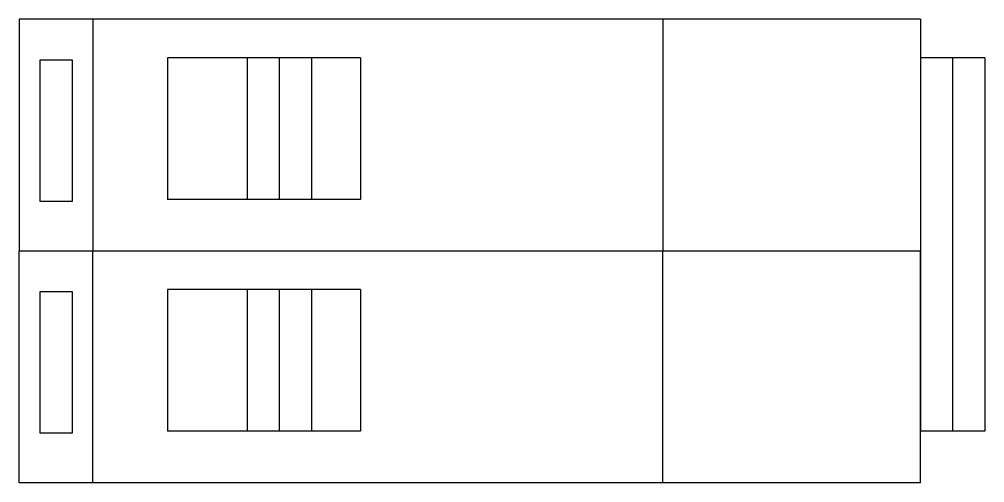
# Model space of a CAD drawing. Header units: millimetres. Extents: x 0 to 75, y 0 to 36.
import ezdxf

# ---------------------------------------------------------------- set-up
doc = ezdxf.new("R2010")
doc.units = ezdxf.units.MM
doc.layers.add('THIET BI DIEN', color=5, linetype='Continuous')

# ---------------------------------------------------------------- blocks, each defined once
blk = doc.blocks.new('hmcb2p')
at = {"layer": 'THIET BI DIEN'}
for p, q in [((70, 18), (0, 18)), ((0, 18), (0, 0)), ((5.724, 18), (5.724, 0)), ((70, 18), (70, 0)), ((26.5, 15), (11.5, 15)), ((11.5, 15), (11.5, 4)), ((17.7, 15), (17.7, 4)), ((20.2, 15), (20.2, 4)), ((22.7, 15), (22.7, 4)), ((26.5, 15), (26.5, 4)), ((70, 15), (70, -14)), ((70, 15), (70, -14)), ((75, 15), (70, 15)), ((72.5, 15), (72.5, -14)), ((75, 15), (75, -14)), ((75, 15), (75, -14)), ((26.5, 4), (11.5, 4)), ((0, -18), (0, 0)), ((70, 0), (0, 0)), ((0, 0), (0, 0)), ((70, 0), (0, 0)), ((70, 0), (0, 0)), ((5.724, -18), (5.724, 0)), ((5.724, 0), (5.724, 0)), ((70, 0), (70, 0)), ((70, -18), (70, 0)), ((11.5, -3), (11.5, -14)), ((26.5, -3), (11.5, -3)), ((17.7, -3), (17.7, -14)), ((20.2, -3), (20.2, -14)), ((22.7, -3), (22.7, -14)), ((26.5, -3), (26.5, -14)), ((26.5, -14), (11.5, -14)), ((70, -18), (0, -18))]:
    blk.add_line(p, q, dxfattribs=at)
at = {"layer": 'THIET BI DIEN', "ltscale": 15}
blk.add_line((75, -14), (70, -14), dxfattribs=at)
blk.add_line((75, -14), (70, -14), dxfattribs=at)
at = {"layer": 'THIET BI DIEN'}
for points in [[(50, 18), (50, 18), (50, 0)], [(50, 0), (50, 0), (50, 0)], [(50, -18), (50, -18), (50, 0)]]:
    blk.add_lwpolyline(points, dxfattribs=at)
at = {"layer": 'THIET BI DIEN', "ltscale": 15}
for points in [[(1.612, 14.841), (4.112, 14.841), (4.112, 3.841), (1.612, 3.841)], [(1.612, -3.159), (4.112, -3.159), (4.112, -14.159), (1.612, -14.159)]]:
    blk.add_lwpolyline(points, close=True, dxfattribs=at)

msp = doc.modelspace()

# ---------------------------------------------------------------- block references
msp.add_blockref('hmcb2p', (0, 18))

doc.saveas('drawing.dxf')
